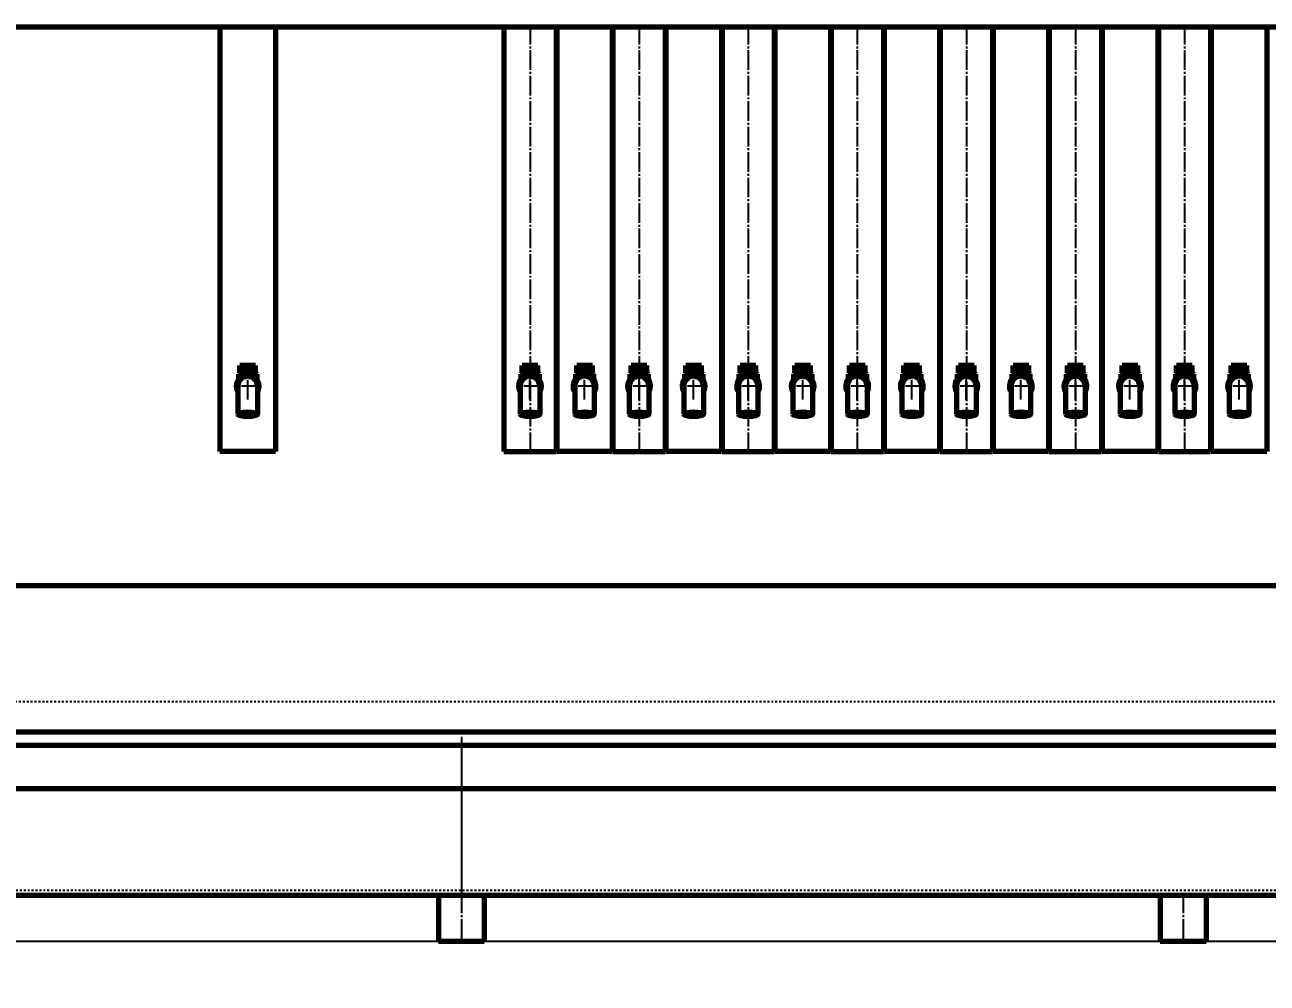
# Model space of a CAD drawing. Header units: millimetres. Extents: x -14850 to 14850, y -10500 to 10500.
# Drawn here: x -8866 to -6964, y 913 to 2380 of the extents above; entities that cross this region are included whole.
import ezdxf

# ---------------------------------------------------------------- set-up
doc = ezdxf.new("R2010")
doc.units = ezdxf.units.MM
for name, pattern in [('EB_DASH', [6, 3, -3]), ('EB_DASHDOT', [39, 30, -3, 3, -3]), ('EB_DASHDOTDOT', [45, 30, -3, 3, -3, 3, -3])]:
    doc.linetypes.add(name, pattern=pattern)
for name, color, linetype, lineweight in [('CAXA0', 7, 'Continuous', 70), ('CAXA1', 1, 'EB_DASHDOT', 25), ('CAXA2', 6, 'EB_DASH', 25), ('CAXA3', 7, 'Continuous', 25), ('CAXA4', 3, 'Continuous', 25)]:
    doc.layers.add(name, color=color, linetype=linetype, lineweight=lineweight)
doc.styles.add('标准', font='', dxfattribs={"width": 0.667})
doc.styles.get('标准').set_extended_font_data('NSimSun')
doc.dimstyles.new('标准', dxfattribs={"dimscale": 50, "dimtxt": 3.5, "dimasz": 3, "dimexe": 2, "dimexo": 0, "dimtad": 1, "dimdec": 1, "dimzin": 12, "dimdsep": 46, "dimtxsty": '标准', "dimcen": 0, "dimdle": 4, "dimaunit": 1, "dimazin": 2, "dimtfac": 1, "dimtdec": 3, "dimtmove": 0, "dimatfit": 3, "dimfxl": 0, "dimtolj": 1, "dimtzin": 0, "dimarcsym": 0})

# ---------------------------------------------------------------- blocks, each defined once
blk = doc.blocks.new('*D180')
at = {"layer": 'CAXA4', "linetype": 'Continuous', "lineweight": 25}
for points in [[(-10687.4, -1068.9), (-10537.4, -1087.6), (-10537.4, -1050.1)], [(-507.4, -1068.9), (-657.4, -1087.6), (-657.4, -1050.1)]]:
    blk.add_hatch(color=0, dxfattribs=at).paths.add_polyline_path(points, flags=0)
at = {"layer": 'CAXA4', "color": 0, "linetype": 'Continuous', "lineweight": 25}
for p, q in [((-507.4, 2073.6), (-507.4, -1168.9)), ((-10687.4, 696.7), (-10687.4, -1168.9)), ((-10687.4, -1068.9), (-507.4, -1068.9))]:
    blk.add_line(p, q, dxfattribs=at)
at = {"layer": 'CAXA4', "color": 0, "linetype": 'Continuous', "lineweight": 25, "insert": (-5832.3, -797.9), "char_height": 175, "attachment_point": 1, "style": '标准'}
blk.add_mtext('\\fNSimSun|b0|i0|p34;10180', dxfattribs=at)
blk = doc.blocks.new('*D200')
at = {"layer": 'CAXA4', "linetype": 'Continuous', "lineweight": 25}
for points in [[(-10687.4, -498.5), (-10537.4, -517.3), (-10537.4, -479.8)], [(-5597.4, -498.5), (-5747.4, -517.3), (-5747.4, -479.8)]]:
    blk.add_hatch(color=0, dxfattribs=at).paths.add_polyline_path(points, flags=0)
at = {"layer": 'CAXA4', "color": 0, "linetype": 'Continuous', "lineweight": 25}
for p, q in [((-5597.4, 996.7), (-5597.4, -598.5)), ((-10687.4, 696.7), (-10687.4, -598.5)), ((-10687.4, -498.5), (-5597.4, -498.5))]:
    blk.add_line(p, q, dxfattribs=at)
at = {"layer": 'CAXA4', "color": 0, "linetype": 'Continuous', "lineweight": 25, "insert": (-8328.5, -227.5), "char_height": 175, "attachment_point": 1, "style": '标准'}
blk.add_mtext('\\fNSimSun|b0|i0|p34;5090', dxfattribs=at)
blk = doc.blocks.new('CAXBLOCK376', base_point=(-7921.4, 1819.9))
at = {"layer": 'CAXA0', "linetype": 'Continuous', "lineweight": 70}
for p, q in [((-7937.4, 1847.1), (-7939.4, 1845.1)), ((-7939.4, 1845.1), (-7939.4, 1837.2)), ((-7939.4, 1845.1), (-7911.4, 1845.1)), ((-7937.4, 1847.1), (-7937.4, 1858.3)), ((-7913.4, 1858.3), (-7937.4, 1858.3)), ((-7913.4, 1852.1), (-7937.4, 1852.1)), ((-7913.4, 1847.1), (-7937.4, 1847.1)), ((-7932.9, 1858.3), (-7932.9, 1852.1)), ((-7917.9, 1858.3), (-7917.9, 1852.1)), ((-7913.4, 1847.1), (-7913.4, 1858.3)), ((-7913.4, 1847.1), (-7911.4, 1845.1)), ((-7911.4, 1845.1), (-7911.4, 1837.2)), ((-7940.4, 1826.7), (-7940.4, 1783.6)), ((-7910.4, 1826.7), (-7910.4, 1783.6))]:
    blk.add_line(p, q, dxfattribs=at)
for radius, start, end in [(17.5, 328.9973, 211.0027), (15, 0, 180)]:
    blk.add_arc((-7925.4, 1826.7), radius, start, end, dxfattribs=at)
for major_axis in [(-15, 0), (-11, 0)]:
    blk.add_ellipse((-7925.4, 1783.6), major_axis=major_axis, ratio=0.233333, dxfattribs=at)
at = {"layer": 'CAXA1', "linetype": 'EB_DASHDOT', "lineweight": 25}
for p, q in [((-7925.4, 1806.2), (-7925.4, 1847.2)), ((-7904.9, 1826.7), (-7945.9, 1826.7))]:
    blk.add_line(p, q, dxfattribs=at)
blk = doc.blocks.new('CAXBLOCK377', base_point=(-7837.9, 1819.9))
at = {"layer": 'CAXA0', "linetype": 'Continuous', "lineweight": 70}
for p, q in [((-7853.9, 1847.1), (-7855.9, 1845.1)), ((-7855.9, 1845.1), (-7855.9, 1837.2)), ((-7855.9, 1845.1), (-7827.9, 1845.1)), ((-7853.9, 1847.1), (-7853.9, 1858.3)), ((-7829.9, 1858.3), (-7853.9, 1858.3)), ((-7829.9, 1852.1), (-7853.9, 1852.1)), ((-7829.9, 1847.1), (-7853.9, 1847.1)), ((-7849.4, 1858.3), (-7849.4, 1852.1)), ((-7834.4, 1858.3), (-7834.4, 1852.1)), ((-7829.9, 1847.1), (-7829.9, 1858.3)), ((-7829.9, 1847.1), (-7827.9, 1845.1)), ((-7827.9, 1845.1), (-7827.9, 1837.2)), ((-7856.9, 1826.7), (-7856.9, 1783.6)), ((-7826.9, 1826.7), (-7826.9, 1783.6))]:
    blk.add_line(p, q, dxfattribs=at)
for radius, start, end in [(17.5, 328.9973, 211.0027), (15, 0, 180)]:
    blk.add_arc((-7841.9, 1826.7), radius, start, end, dxfattribs=at)
for major_axis in [(-15, 0), (-11, 0)]:
    blk.add_ellipse((-7841.9, 1783.6), major_axis=major_axis, ratio=0.233333, dxfattribs=at)
at = {"layer": 'CAXA1', "linetype": 'EB_DASHDOT', "lineweight": 25}
for p, q in [((-7841.9, 1806.2), (-7841.9, 1847.2)), ((-7821.4, 1826.7), (-7862.4, 1826.7))]:
    blk.add_line(p, q, dxfattribs=at)
blk = doc.blocks.new('CAXBLOCK378', base_point=(-7754.4, 1819.9))
at = {"layer": 'CAXA0', "linetype": 'Continuous', "lineweight": 70}
for p, q in [((-7770.4, 1847.1), (-7772.4, 1845.1)), ((-7772.4, 1845.1), (-7772.4, 1837.2)), ((-7772.4, 1845.1), (-7744.4, 1845.1)), ((-7770.4, 1847.1), (-7770.4, 1858.3)), ((-7746.4, 1858.3), (-7770.4, 1858.3)), ((-7746.4, 1852.1), (-7770.4, 1852.1)), ((-7746.4, 1847.1), (-7770.4, 1847.1)), ((-7765.9, 1858.3), (-7765.9, 1852.1)), ((-7750.9, 1858.3), (-7750.9, 1852.1)), ((-7746.4, 1847.1), (-7746.4, 1858.3)), ((-7746.4, 1847.1), (-7744.4, 1845.1)), ((-7744.4, 1845.1), (-7744.4, 1837.2)), ((-7773.4, 1826.7), (-7773.4, 1783.6)), ((-7743.4, 1826.7), (-7743.4, 1783.6))]:
    blk.add_line(p, q, dxfattribs=at)
for radius, start, end in [(17.5, 328.9973, 211.0027), (15, 0, 180)]:
    blk.add_arc((-7758.4, 1826.7), radius, start, end, dxfattribs=at)
for major_axis in [(-15, 0), (-11, 0)]:
    blk.add_ellipse((-7758.4, 1783.6), major_axis=major_axis, ratio=0.233333, dxfattribs=at)
at = {"layer": 'CAXA1', "linetype": 'EB_DASHDOT', "lineweight": 25}
for p, q in [((-7758.4, 1806.2), (-7758.4, 1847.2)), ((-7737.9, 1826.7), (-7778.9, 1826.7))]:
    blk.add_line(p, q, dxfattribs=at)
blk = doc.blocks.new('CAXBLOCK379', base_point=(-7670.9, 1819.9))
at = {"layer": 'CAXA0', "linetype": 'Continuous', "lineweight": 70}
for p, q in [((-7686.9, 1847.1), (-7688.9, 1845.1)), ((-7688.9, 1845.1), (-7688.9, 1837.2)), ((-7688.9, 1845.1), (-7660.9, 1845.1)), ((-7686.9, 1847.1), (-7686.9, 1858.3)), ((-7662.9, 1858.3), (-7686.9, 1858.3)), ((-7662.9, 1852.1), (-7686.9, 1852.1)), ((-7662.9, 1847.1), (-7686.9, 1847.1)), ((-7682.4, 1858.3), (-7682.4, 1852.1)), ((-7667.4, 1858.3), (-7667.4, 1852.1)), ((-7662.9, 1847.1), (-7662.9, 1858.3)), ((-7662.9, 1847.1), (-7660.9, 1845.1)), ((-7660.9, 1845.1), (-7660.9, 1837.2)), ((-7689.9, 1826.7), (-7689.9, 1783.6)), ((-7659.9, 1826.7), (-7659.9, 1783.6))]:
    blk.add_line(p, q, dxfattribs=at)
for radius, start, end in [(17.5, 328.9973, 211.0027), (15, 0, 180)]:
    blk.add_arc((-7674.9, 1826.7), radius, start, end, dxfattribs=at)
for major_axis in [(-15, 0), (-11, 0)]:
    blk.add_ellipse((-7674.9, 1783.6), major_axis=major_axis, ratio=0.233333, dxfattribs=at)
at = {"layer": 'CAXA1', "linetype": 'EB_DASHDOT', "lineweight": 25}
for p, q in [((-7674.9, 1806.2), (-7674.9, 1847.2)), ((-7654.4, 1826.7), (-7695.4, 1826.7))]:
    blk.add_line(p, q, dxfattribs=at)
blk = doc.blocks.new('CAXBLOCK380', base_point=(-7587.4, 1819.9))
at = {"layer": 'CAXA0', "linetype": 'Continuous', "lineweight": 70}
for p, q in [((-7603.4, 1847.1), (-7605.4, 1845.1)), ((-7605.4, 1845.1), (-7605.4, 1837.2)), ((-7605.4, 1845.1), (-7577.4, 1845.1)), ((-7603.4, 1847.1), (-7603.4, 1858.3)), ((-7579.4, 1858.3), (-7603.4, 1858.3)), ((-7579.4, 1852.1), (-7603.4, 1852.1)), ((-7579.4, 1847.1), (-7603.4, 1847.1)), ((-7598.9, 1858.3), (-7598.9, 1852.1)), ((-7583.9, 1858.3), (-7583.9, 1852.1)), ((-7579.4, 1847.1), (-7579.4, 1858.3)), ((-7579.4, 1847.1), (-7577.4, 1845.1)), ((-7577.4, 1845.1), (-7577.4, 1837.2)), ((-7606.4, 1826.7), (-7606.4, 1783.6)), ((-7576.4, 1826.7), (-7576.4, 1783.6))]:
    blk.add_line(p, q, dxfattribs=at)
for radius, start, end in [(17.5, 328.9973, 211.0027), (15, 0, 180)]:
    blk.add_arc((-7591.4, 1826.7), radius, start, end, dxfattribs=at)
for major_axis in [(-15, 0), (-11, 0)]:
    blk.add_ellipse((-7591.4, 1783.6), major_axis=major_axis, ratio=0.233333, dxfattribs=at)
at = {"layer": 'CAXA1', "linetype": 'EB_DASHDOT', "lineweight": 25}
for p, q in [((-7591.4, 1806.2), (-7591.4, 1847.2)), ((-7570.9, 1826.7), (-7611.9, 1826.7))]:
    blk.add_line(p, q, dxfattribs=at)
blk = doc.blocks.new('CAXBLOCK381', base_point=(-7503.9, 1819.9))
at = {"layer": 'CAXA0', "linetype": 'Continuous', "lineweight": 70}
for p, q in [((-7519.9, 1847.1), (-7521.9, 1845.1)), ((-7521.9, 1845.1), (-7521.9, 1837.2)), ((-7521.9, 1845.1), (-7493.9, 1845.1)), ((-7519.9, 1847.1), (-7519.9, 1858.3)), ((-7495.9, 1858.3), (-7519.9, 1858.3)), ((-7495.9, 1852.1), (-7519.9, 1852.1)), ((-7495.9, 1847.1), (-7519.9, 1847.1)), ((-7515.4, 1858.3), (-7515.4, 1852.1)), ((-7500.4, 1858.3), (-7500.4, 1852.1)), ((-7495.9, 1847.1), (-7495.9, 1858.3)), ((-7495.9, 1847.1), (-7493.9, 1845.1)), ((-7493.9, 1845.1), (-7493.9, 1837.2)), ((-7522.9, 1826.7), (-7522.9, 1783.6)), ((-7492.9, 1826.7), (-7492.9, 1783.6))]:
    blk.add_line(p, q, dxfattribs=at)
for radius, start, end in [(17.5, 328.9973, 211.0027), (15, 0, 180)]:
    blk.add_arc((-7507.9, 1826.7), radius, start, end, dxfattribs=at)
for major_axis in [(-15, 0), (-11, 0)]:
    blk.add_ellipse((-7507.9, 1783.6), major_axis=major_axis, ratio=0.233333, dxfattribs=at)
at = {"layer": 'CAXA1', "linetype": 'EB_DASHDOT', "lineweight": 25}
for p, q in [((-7507.9, 1806.2), (-7507.9, 1847.2)), ((-7487.4, 1826.7), (-7528.4, 1826.7))]:
    blk.add_line(p, q, dxfattribs=at)
blk = doc.blocks.new('CAXBLOCK382', base_point=(-7420.4, 1819.9))
at = {"layer": 'CAXA0', "linetype": 'Continuous', "lineweight": 70}
for p, q in [((-7436.4, 1847.1), (-7438.4, 1845.1)), ((-7438.4, 1845.1), (-7438.4, 1837.2)), ((-7438.4, 1845.1), (-7410.4, 1845.1)), ((-7436.4, 1847.1), (-7436.4, 1858.3)), ((-7412.4, 1858.3), (-7436.4, 1858.3)), ((-7412.4, 1852.1), (-7436.4, 1852.1)), ((-7412.4, 1847.1), (-7436.4, 1847.1)), ((-7431.9, 1858.3), (-7431.9, 1852.1)), ((-7416.9, 1858.3), (-7416.9, 1852.1)), ((-7412.4, 1847.1), (-7412.4, 1858.3)), ((-7412.4, 1847.1), (-7410.4, 1845.1)), ((-7410.4, 1845.1), (-7410.4, 1837.2)), ((-7439.4, 1826.7), (-7439.4, 1783.6)), ((-7409.4, 1826.7), (-7409.4, 1783.6))]:
    blk.add_line(p, q, dxfattribs=at)
for radius, start, end in [(17.5, 328.9973, 211.0027), (15, 0, 180)]:
    blk.add_arc((-7424.4, 1826.7), radius, start, end, dxfattribs=at)
for major_axis in [(-15, 0), (-11, 0)]:
    blk.add_ellipse((-7424.4, 1783.6), major_axis=major_axis, ratio=0.233333, dxfattribs=at)
at = {"layer": 'CAXA1', "linetype": 'EB_DASHDOT', "lineweight": 25}
for p, q in [((-7424.4, 1806.2), (-7424.4, 1847.2)), ((-7403.9, 1826.7), (-7444.9, 1826.7))]:
    blk.add_line(p, q, dxfattribs=at)
blk = doc.blocks.new('CAXBLOCK383', base_point=(-7336.9, 1819.9))
at = {"layer": 'CAXA0', "linetype": 'Continuous', "lineweight": 70}
for p, q in [((-7352.9, 1847.1), (-7354.9, 1845.1)), ((-7354.9, 1845.1), (-7354.9, 1837.2)), ((-7354.9, 1845.1), (-7326.9, 1845.1)), ((-7352.9, 1847.1), (-7352.9, 1858.3)), ((-7328.9, 1858.3), (-7352.9, 1858.3)), ((-7328.9, 1852.1), (-7352.9, 1852.1)), ((-7328.9, 1847.1), (-7352.9, 1847.1)), ((-7348.4, 1858.3), (-7348.4, 1852.1)), ((-7333.4, 1858.3), (-7333.4, 1852.1)), ((-7328.9, 1847.1), (-7328.9, 1858.3)), ((-7328.9, 1847.1), (-7326.9, 1845.1)), ((-7326.9, 1845.1), (-7326.9, 1837.2)), ((-7355.9, 1826.7), (-7355.9, 1783.6)), ((-7325.9, 1826.7), (-7325.9, 1783.6))]:
    blk.add_line(p, q, dxfattribs=at)
for radius, start, end in [(17.5, 328.9973, 211.0027), (15, 0, 180)]:
    blk.add_arc((-7340.9, 1826.7), radius, start, end, dxfattribs=at)
for major_axis in [(-15, 0), (-11, 0)]:
    blk.add_ellipse((-7340.9, 1783.6), major_axis=major_axis, ratio=0.233333, dxfattribs=at)
at = {"layer": 'CAXA1', "linetype": 'EB_DASHDOT', "lineweight": 25}
for p, q in [((-7340.9, 1806.2), (-7340.9, 1847.2)), ((-7320.4, 1826.7), (-7361.4, 1826.7))]:
    blk.add_line(p, q, dxfattribs=at)
blk = doc.blocks.new('CAXBLOCK384', base_point=(-7253.4, 1819.9))
at = {"layer": 'CAXA0', "linetype": 'Continuous', "lineweight": 70}
for p, q in [((-7269.4, 1847.1), (-7271.4, 1845.1)), ((-7271.4, 1845.1), (-7271.4, 1837.2)), ((-7271.4, 1845.1), (-7243.4, 1845.1)), ((-7269.4, 1847.1), (-7269.4, 1858.3)), ((-7245.4, 1858.3), (-7269.4, 1858.3)), ((-7245.4, 1852.1), (-7269.4, 1852.1)), ((-7245.4, 1847.1), (-7269.4, 1847.1)), ((-7264.9, 1858.3), (-7264.9, 1852.1)), ((-7249.9, 1858.3), (-7249.9, 1852.1)), ((-7245.4, 1847.1), (-7245.4, 1858.3)), ((-7245.4, 1847.1), (-7243.4, 1845.1)), ((-7243.4, 1845.1), (-7243.4, 1837.2)), ((-7272.4, 1826.7), (-7272.4, 1783.6)), ((-7242.4, 1826.7), (-7242.4, 1783.6))]:
    blk.add_line(p, q, dxfattribs=at)
for radius, start, end in [(17.5, 328.9973, 211.0027), (15, 0, 180)]:
    blk.add_arc((-7257.4, 1826.7), radius, start, end, dxfattribs=at)
for major_axis in [(-15, 0), (-11, 0)]:
    blk.add_ellipse((-7257.4, 1783.6), major_axis=major_axis, ratio=0.233333, dxfattribs=at)
at = {"layer": 'CAXA1', "linetype": 'EB_DASHDOT', "lineweight": 25}
for p, q in [((-7257.4, 1806.2), (-7257.4, 1847.2)), ((-7236.9, 1826.7), (-7277.9, 1826.7))]:
    blk.add_line(p, q, dxfattribs=at)
blk = doc.blocks.new('CAXBLOCK385', base_point=(-7169.9, 1819.9))
at = {"layer": 'CAXA0', "linetype": 'Continuous', "lineweight": 70}
for p, q in [((-7185.9, 1847.1), (-7187.9, 1845.1)), ((-7187.9, 1845.1), (-7187.9, 1837.2)), ((-7187.9, 1845.1), (-7159.9, 1845.1)), ((-7185.9, 1847.1), (-7185.9, 1858.3)), ((-7161.9, 1858.3), (-7185.9, 1858.3)), ((-7161.9, 1852.1), (-7185.9, 1852.1)), ((-7161.9, 1847.1), (-7185.9, 1847.1)), ((-7181.4, 1858.3), (-7181.4, 1852.1)), ((-7166.4, 1858.3), (-7166.4, 1852.1)), ((-7161.9, 1847.1), (-7161.9, 1858.3)), ((-7161.9, 1847.1), (-7159.9, 1845.1)), ((-7159.9, 1845.1), (-7159.9, 1837.2)), ((-7188.9, 1826.7), (-7188.9, 1783.6)), ((-7158.9, 1826.7), (-7158.9, 1783.6))]:
    blk.add_line(p, q, dxfattribs=at)
for radius, start, end in [(17.5, 328.9973, 211.0027), (15, 0, 180)]:
    blk.add_arc((-7173.9, 1826.7), radius, start, end, dxfattribs=at)
for major_axis in [(-15, 0), (-11, 0)]:
    blk.add_ellipse((-7173.9, 1783.6), major_axis=major_axis, ratio=0.233333, dxfattribs=at)
at = {"layer": 'CAXA1', "linetype": 'EB_DASHDOT', "lineweight": 25}
for p, q in [((-7173.9, 1806.2), (-7173.9, 1847.2)), ((-7153.4, 1826.7), (-7194.4, 1826.7))]:
    blk.add_line(p, q, dxfattribs=at)
blk = doc.blocks.new('CAXBLOCK386', base_point=(-7086.4, 1819.9))
at = {"layer": 'CAXA0', "linetype": 'Continuous', "lineweight": 70}
for p, q in [((-7102.4, 1847.1), (-7104.4, 1845.1)), ((-7104.4, 1845.1), (-7104.4, 1837.2)), ((-7104.4, 1845.1), (-7076.4, 1845.1)), ((-7102.4, 1847.1), (-7102.4, 1858.3)), ((-7078.4, 1858.3), (-7102.4, 1858.3)), ((-7078.4, 1852.1), (-7102.4, 1852.1)), ((-7078.4, 1847.1), (-7102.4, 1847.1)), ((-7097.9, 1858.3), (-7097.9, 1852.1)), ((-7082.9, 1858.3), (-7082.9, 1852.1)), ((-7078.4, 1847.1), (-7078.4, 1858.3)), ((-7078.4, 1847.1), (-7076.4, 1845.1)), ((-7076.4, 1845.1), (-7076.4, 1837.2)), ((-7105.4, 1826.7), (-7105.4, 1783.6)), ((-7075.4, 1826.7), (-7075.4, 1783.6))]:
    blk.add_line(p, q, dxfattribs=at)
for radius, start, end in [(17.5, 328.9973, 211.0027), (15, 0, 180)]:
    blk.add_arc((-7090.4, 1826.7), radius, start, end, dxfattribs=at)
for major_axis in [(-15, 0), (-11, 0)]:
    blk.add_ellipse((-7090.4, 1783.6), major_axis=major_axis, ratio=0.233333, dxfattribs=at)
at = {"layer": 'CAXA1', "linetype": 'EB_DASHDOT', "lineweight": 25}
for p, q in [((-7090.4, 1806.2), (-7090.4, 1847.2)), ((-7069.9, 1826.7), (-7110.9, 1826.7))]:
    blk.add_line(p, q, dxfattribs=at)
blk = doc.blocks.new('CAXBLOCK387', base_point=(-7002.9, 1819.9))
at = {"layer": 'CAXA0', "linetype": 'Continuous', "lineweight": 70}
for p, q in [((-7018.9, 1847.1), (-7020.9, 1845.1)), ((-7020.9, 1845.1), (-7020.9, 1837.2)), ((-7020.9, 1845.1), (-6992.9, 1845.1)), ((-7018.9, 1847.1), (-7018.9, 1858.3)), ((-6994.9, 1858.3), (-7018.9, 1858.3)), ((-6994.9, 1852.1), (-7018.9, 1852.1)), ((-6994.9, 1847.1), (-7018.9, 1847.1)), ((-7014.4, 1858.3), (-7014.4, 1852.1)), ((-6999.4, 1858.3), (-6999.4, 1852.1)), ((-6994.9, 1847.1), (-6994.9, 1858.3)), ((-6994.9, 1847.1), (-6992.9, 1845.1)), ((-6992.9, 1845.1), (-6992.9, 1837.2)), ((-7021.9, 1826.7), (-7021.9, 1783.6)), ((-6991.9, 1826.7), (-6991.9, 1783.6))]:
    blk.add_line(p, q, dxfattribs=at)
for radius, start, end in [(17.5, 328.9973, 211.0027), (15, 0, 180)]:
    blk.add_arc((-7006.9, 1826.7), radius, start, end, dxfattribs=at)
for major_axis in [(-15, 0), (-11, 0)]:
    blk.add_ellipse((-7006.9, 1783.6), major_axis=major_axis, ratio=0.233333, dxfattribs=at)
at = {"layer": 'CAXA1', "linetype": 'EB_DASHDOT', "lineweight": 25}
for p, q in [((-7006.9, 1806.2), (-7006.9, 1847.2)), ((-6986.4, 1826.7), (-7027.4, 1826.7))]:
    blk.add_line(p, q, dxfattribs=at)
blk = doc.blocks.new('CAXBLOCK402', base_point=(-8088.4, 1819.9))
at = {"layer": 'CAXA0', "linetype": 'Continuous', "lineweight": 70}
for p, q in [((-8104.4, 1847.1), (-8106.4, 1845.1)), ((-8106.4, 1845.1), (-8106.4, 1837.2)), ((-8106.4, 1845.1), (-8078.4, 1845.1)), ((-8104.4, 1847.1), (-8104.4, 1858.3)), ((-8080.4, 1858.3), (-8104.4, 1858.3)), ((-8080.4, 1852.1), (-8104.4, 1852.1)), ((-8080.4, 1847.1), (-8104.4, 1847.1)), ((-8099.9, 1858.3), (-8099.9, 1852.1)), ((-8084.9, 1858.3), (-8084.9, 1852.1)), ((-8080.4, 1847.1), (-8080.4, 1858.3)), ((-8080.4, 1847.1), (-8078.4, 1845.1)), ((-8078.4, 1845.1), (-8078.4, 1837.2)), ((-8107.4, 1826.7), (-8107.4, 1783.6)), ((-8077.4, 1826.7), (-8077.4, 1783.6))]:
    blk.add_line(p, q, dxfattribs=at)
for radius, start, end in [(17.5, 328.9973, 211.0027), (15, 0, 180)]:
    blk.add_arc((-8092.4, 1826.7), radius, start, end, dxfattribs=at)
for major_axis in [(-15, 0), (-11, 0)]:
    blk.add_ellipse((-8092.4, 1783.6), major_axis=major_axis, ratio=0.233333, dxfattribs=at)
at = {"layer": 'CAXA1', "linetype": 'EB_DASHDOT', "lineweight": 25}
for p, q in [((-8092.4, 1806.2), (-8092.4, 1847.2)), ((-8071.9, 1826.7), (-8112.9, 1826.7))]:
    blk.add_line(p, q, dxfattribs=at)
blk = doc.blocks.new('CAXBLOCK403', base_point=(-8004.9, 1819.9))
at = {"layer": 'CAXA0', "linetype": 'Continuous', "lineweight": 70}
for p, q in [((-8020.9, 1847.1), (-8022.9, 1845.1)), ((-8022.9, 1845.1), (-8022.9, 1837.2)), ((-8022.9, 1845.1), (-7994.9, 1845.1)), ((-8020.9, 1847.1), (-8020.9, 1858.3)), ((-7996.9, 1858.3), (-8020.9, 1858.3)), ((-7996.9, 1852.1), (-8020.9, 1852.1)), ((-7996.9, 1847.1), (-8020.9, 1847.1)), ((-8016.4, 1858.3), (-8016.4, 1852.1)), ((-8001.4, 1858.3), (-8001.4, 1852.1)), ((-7996.9, 1847.1), (-7996.9, 1858.3)), ((-7996.9, 1847.1), (-7994.9, 1845.1)), ((-7994.9, 1845.1), (-7994.9, 1837.2)), ((-8023.9, 1826.7), (-8023.9, 1783.6)), ((-7993.9, 1826.7), (-7993.9, 1783.6))]:
    blk.add_line(p, q, dxfattribs=at)
for radius, start, end in [(17.5, 328.9973, 211.0027), (15, 0, 180)]:
    blk.add_arc((-8008.9, 1826.7), radius, start, end, dxfattribs=at)
for major_axis in [(-15, 0), (-11, 0)]:
    blk.add_ellipse((-8008.9, 1783.6), major_axis=major_axis, ratio=0.233333, dxfattribs=at)
at = {"layer": 'CAXA1', "linetype": 'EB_DASHDOT', "lineweight": 25}
for p, q in [((-8008.9, 1806.2), (-8008.9, 1847.2)), ((-7988.4, 1826.7), (-8029.4, 1826.7))]:
    blk.add_line(p, q, dxfattribs=at)
blk = doc.blocks.new('CAXBLOCK404', base_point=(-8520.7, 1819.9))
at = {"layer": 'CAXA0', "linetype": 'Continuous', "lineweight": 70}
for p, q in [((-8536.6, 1847.1), (-8538.6, 1845.1)), ((-8538.6, 1845.1), (-8538.6, 1837.2)), ((-8538.6, 1845.1), (-8510.6, 1845.1)), ((-8536.6, 1847.1), (-8536.6, 1858.3)), ((-8512.6, 1858.3), (-8536.6, 1858.3)), ((-8512.6, 1852.1), (-8536.6, 1852.1)), ((-8512.6, 1847.1), (-8536.6, 1847.1)), ((-8532.1, 1858.3), (-8532.1, 1852.1)), ((-8517.1, 1858.3), (-8517.1, 1852.1)), ((-8512.6, 1847.1), (-8512.6, 1858.3)), ((-8512.6, 1847.1), (-8510.6, 1845.1)), ((-8510.6, 1845.1), (-8510.6, 1837.2)), ((-8539.6, 1826.7), (-8539.6, 1783.6)), ((-8509.6, 1826.7), (-8509.6, 1783.6))]:
    blk.add_line(p, q, dxfattribs=at)
for radius, start, end in [(17.5, 328.9973, 211.0027), (15, 0, 180)]:
    blk.add_arc((-8524.6, 1826.7), radius, start, end, dxfattribs=at)
for major_axis in [(-15, 0), (-11, 0)]:
    blk.add_ellipse((-8524.6, 1783.6), major_axis=major_axis, ratio=0.233333, dxfattribs=at)
at = {"layer": 'CAXA1', "linetype": 'EB_DASHDOT', "lineweight": 25}
for p, q in [((-8524.6, 1806.2), (-8524.6, 1847.2)), ((-8504.1, 1826.7), (-8545.1, 1826.7))]:
    blk.add_line(p, q, dxfattribs=at)
blk = doc.blocks.new('*D476')
at = {"layer": 'CAXA4', "linetype": 'Continuous', "lineweight": 25}
for points in [[(-11382.4, -1944.8), (-11232.4, -1963.6), (-11232.4, -1926.1)], [(1747.7, -1944.8), (1597.7, -1963.6), (1597.7, -1926.1)]]:
    blk.add_hatch(color=0, dxfattribs=at).paths.add_polyline_path(points, flags=0)
at = {"layer": 'CAXA4', "color": 0, "linetype": 'Continuous', "lineweight": 25}
for p, q in [((-11382.4, 2336.7), (-11382.4, -2044.8)), ((1747.7, 1536.7), (1747.7, -2044.8)), ((-11382.4, -1944.8), (1747.7, -1944.8))]:
    blk.add_line(p, q, dxfattribs=at)
at = {"layer": 'CAXA4', "color": 0, "linetype": 'Continuous', "lineweight": 25, "insert": (-5052.2, -1673.8), "char_height": 175, "attachment_point": 1, "style": '标准'}
blk.add_mtext('\\fNSimSun|b0|i0|p34;13130', dxfattribs=at)
blk = doc.blocks.new('CAXBLOCK792', base_point=(-9910.4, 978.5))
at = {"layer": 'CAXA0'}
for p, q in [((-5747.4, 1296.7), (-10597.4, 1296.7)), ((-5772.4, 1046.7), (-10572.4, 1046.7)), ((-8232.4, 1046.7), (-8232.4, 976.7)), ((-8162.4, 1046.7), (-8162.4, 976.7)), ((-7127.4, 1046.7), (-7127.4, 976.7)), ((-7057.4, 1046.7), (-7057.4, 976.7)), ((-8162.4, 976.7), (-8232.4, 976.7)), ((-7057.4, 976.7), (-7127.4, 976.7))]:
    blk.add_line(p, q, dxfattribs=at)
at = {"layer": 'CAXA1', "linetype": 'EB_DASHDOT', "lineweight": 25}
for p, q in [((-8197.4, 1289.7), (-8197.4, 1043.7)), ((-8197.4, 1279.7), (-8197.4, 1043.7)), ((-8197.4, 1049.7), (-8197.4, 973.7)), ((-7092.4, 1049.7), (-7092.4, 973.7))]:
    blk.add_line(p, q, dxfattribs=at)
at = {"layer": 'CAXA2', "color": 6, "linetype": 'EB_DASH', "lineweight": 25}
blk.add_line((-5780.4, 1054.7), (-10572.4, 1054.7), dxfattribs=at)

msp = doc.modelspace()

# ---------------------------------------------------------------- linework, layer by layer
at = {"layer": 'CAXA0'}
for p, q in [((-11382.38, 2376.67), (-8215.48, 2376.67)), ((-8215.48, 2376.67), (-1431.38, 2376.67)), ((-8132.38, 2376.67), (-8132.38, 1726.67)), ((-7965.38, 2376.67), (-7965.38, 1726.67)), ((-7798.38, 2376.67), (-7798.38, 1726.67)), ((-7631.38, 2376.67), (-7631.38, 1726.67)), ((-7464.38, 2376.67), (-7464.38, 1726.67)), ((-7297.38, 2376.67), (-7297.38, 1726.67)), ((-7130.38, 2376.67), (-7130.38, 1726.67)), ((-10477.38, 1521.25), (-1455.88, 1521.25)), ((-10477.38, 1276.85), (-1455.88, 1276.85)), ((-1455.88, 1210.17), (-10508.88, 1210.17))]:
    msp.add_line(p, q, dxfattribs=at)
at = {"layer": 'CAXA0', "linetype": 'Continuous', "lineweight": 70}
for p, q in [((-8567.14, 2376.67), (-8567.14, 1726.67)), ((-8482.14, 2376.67), (-8482.14, 1726.67)), ((-8132.38, 2376.67), (-8132.38, 1726.67)), ((-8052.38, 2376.67), (-8052.38, 1726.67)), ((-8051.38, 2376.67), (-8051.38, 1726.67)), ((-7966.38, 2376.67), (-7966.38, 1726.67)), ((-7965.38, 2376.67), (-7965.38, 1726.67)), ((-7885.38, 2376.67), (-7885.38, 1726.67)), ((-7884.38, 2376.67), (-7884.38, 1726.67)), ((-7799.38, 2376.67), (-7799.38, 1726.67)), ((-7798.38, 2376.67), (-7798.38, 1726.67)), ((-7718.38, 2376.67), (-7718.38, 1726.67)), ((-7717.38, 2376.67), (-7717.38, 1726.67)), ((-7632.38, 2376.67), (-7632.38, 1726.67)), ((-7631.38, 2376.67), (-7631.38, 1726.67)), ((-7551.38, 2376.67), (-7551.38, 1726.67)), ((-7550.38, 2376.67), (-7550.38, 1726.67)), ((-7465.38, 2376.67), (-7465.38, 1726.67)), ((-7464.38, 2376.67), (-7464.38, 1726.67)), ((-7384.38, 2376.67), (-7384.38, 1726.67)), ((-7383.38, 2376.67), (-7383.38, 1726.67)), ((-7298.38, 2376.67), (-7298.38, 1726.67)), ((-7297.38, 2376.67), (-7297.38, 1726.67)), ((-7217.38, 2376.67), (-7217.38, 1726.67)), ((-7216.38, 2376.67), (-7216.38, 1726.67)), ((-7131.38, 2376.67), (-7131.38, 1726.67)), ((-7130.38, 2376.67), (-7130.38, 1726.67)), ((-7050.38, 2376.67), (-7050.38, 1726.67)), ((-7049.38, 2376.67), (-7049.38, 1726.67)), ((-6964.38, 2376.67), (-6964.38, 1726.67)), ((-8482.14, 1726.67), (-8567.14, 1726.67)), ((-8132.38, 1726.67), (-8052.38, 1726.67)), ((-7966.38, 1726.67), (-8051.38, 1726.67)), ((-7965.38, 1726.67), (-7885.38, 1726.67)), ((-7799.38, 1726.67), (-7884.38, 1726.67)), ((-7798.38, 1726.67), (-7718.38, 1726.67)), ((-7632.38, 1726.67), (-7717.38, 1726.67)), ((-7631.38, 1726.67), (-7551.38, 1726.67)), ((-7465.38, 1726.67), (-7550.38, 1726.67)), ((-7464.38, 1726.67), (-7384.38, 1726.67)), ((-7298.38, 1726.67), (-7383.38, 1726.67)), ((-7297.38, 1726.67), (-7217.38, 1726.67)), ((-7131.38, 1726.67), (-7216.38, 1726.67)), ((-7130.38, 1726.67), (-7050.38, 1726.67)), ((-6964.38, 1726.67), (-7049.38, 1726.67))]:
    msp.add_line(p, q, dxfattribs=at)
at = {"layer": 'CAXA1', "linetype": 'EB_DASHDOT', "lineweight": 25}
for p, q in [((-8092.38, 2379.67), (-8092.38, 1723.67)), ((-7925.38, 2379.67), (-7925.38, 1723.67)), ((-7758.38, 2379.67), (-7758.38, 1723.67)), ((-7591.38, 2379.67), (-7591.38, 1723.67)), ((-7424.38, 2379.67), (-7424.38, 1723.67)), ((-7257.38, 2379.67), (-7257.38, 1723.67)), ((-7090.38, 2379.67), (-7090.38, 1723.67))]:
    msp.add_line(p, q, dxfattribs=at)
at = {"layer": 'CAXA2', "linetype": 'EB_DASH', "lineweight": 25}
msp.add_line((-1455.88, 1343.17), (-10477.38, 1343.17), dxfattribs=at)
at = {"layer": 'CAXA3', "color": 5, "linetype": 'EB_DASHDOTDOT', "lineweight": 25}
for p in [(2615.62, 976.67), (2657.62, 976.67)]:
    msp.add_line(p, (-13382.38, 976.67), dxfattribs=at)
at = {"layer": 'CAXA3', "color": 2}
for p, q in [((-8215.48, 976.67), (-10487.38, 976.67)), ((-2911.38, 976.67), (-8215.48, 976.67))]:
    msp.add_line(p, q, dxfattribs=at)

# ---------------------------------------------------------------- block references
at = {"layer": 'CAXA0', "linetype": 'Continuous', "lineweight": 70}
for name, p in [('CAXBLOCK404', (-8520.71, 1819.85)), ('CAXBLOCK402', (-8088.44, 1819.85)), ('CAXBLOCK403', (-8004.94, 1819.85)), ('CAXBLOCK376', (-7921.44, 1819.85)), ('CAXBLOCK377', (-7837.94, 1819.85)), ('CAXBLOCK378', (-7754.44, 1819.85)), ('CAXBLOCK379', (-7670.94, 1819.85)), ('CAXBLOCK380', (-7587.44, 1819.85)), ('CAXBLOCK381', (-7503.94, 1819.85)), ('CAXBLOCK382', (-7420.44, 1819.85)), ('CAXBLOCK383', (-7336.94, 1819.85)), ('CAXBLOCK384', (-7253.44, 1819.85)), ('CAXBLOCK385', (-7169.94, 1819.85)), ('CAXBLOCK386', (-7086.44, 1819.85)), ('CAXBLOCK387', (-7002.94, 1819.85)), ('CAXBLOCK792', (-9910.42, 978.5))]:
    msp.add_blockref(name, p, dxfattribs=at)

# ---------------------------------------------------------------- dimensions: what is measured, and where the dimension line sits
at = {"layer": 'CAXA4', "linetype": 'Continuous', "lineweight": 70}
for base, p1, p2, text, picture, middle in [((-4817.35, -1944.84), (-11382.38, 2336.67), (1747.67, 1536.67), '\\fNSimSun;13130', '*D476', (-4817.35, -1793.72)), ((-5597.38, -1068.89), (-10687.38, 696.67), (-507.38, 2073.63), '\\fNSimSun;10180', '*D180', (-5597.38, -917.77)), ((-8142.38, -498.54), (-10687.38, 696.67), (-5597.38, 996.67), '\\fNSimSun;5090', '*D200', (-8142.38, -347.42))]:
    dim = msp.add_linear_dim(base=base, p1=p1, p2=p2, text=text, dimstyle='标准', dxfattribs=at)
    dim.commit()
    dim.dimension.update_dxf_attribs({"geometry": picture, "text_midpoint": middle})

doc.saveas('drawing.dxf')
